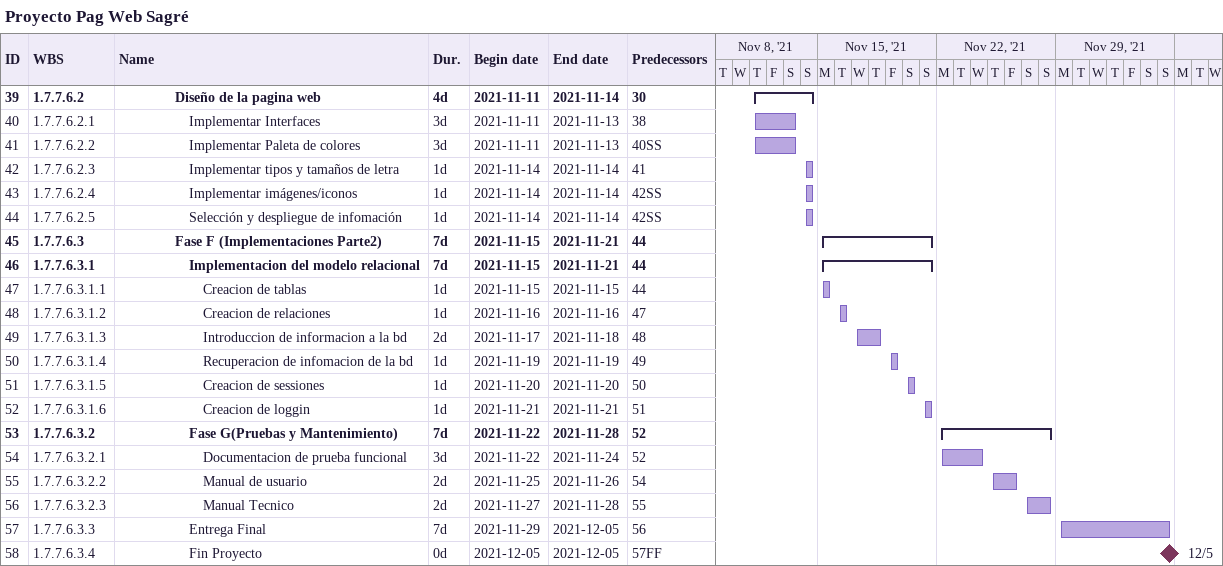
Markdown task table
Proyecto Pag Web Sagré

| ID | WBS | Task | Duration | Start | Finish | Predecessors |
|---|---|---|---|---|---|---|
| 39 | 1.7.7.6.2 | **Diseño de la pagina web** | 4d | 2021-11-11 | 2021-11-14 | 30 |
| 40 | 1.7.7.6.2.1 | Implementar Interfaces | 3d | 2021-11-11 | 2021-11-13 | 38 |
| 41 | 1.7.7.6.2.2 | Implementar Paleta de colores | 3d | 2021-11-11 | 2021-11-13 | 40SS |
| 42 | 1.7.7.6.2.3 | Implementar tipos y tamaños de letra | 1d | 2021-11-14 | 2021-11-14 | 41 |
| 43 | 1.7.7.6.2.4 | Implementar imágenes/iconos | 1d | 2021-11-14 | 2021-11-14 | 42SS |
| 44 | 1.7.7.6.2.5 | Selección y despliegue de infomación | 1d | 2021-11-14 | 2021-11-14 | 42SS |
| 45 | 1.7.7.6.3 | **Fase F (Implementaciones Parte2)** | 7d | 2021-11-15 | 2021-11-21 | 44 |
| 46 | 1.7.7.6.3.1 | **Implementacion del modelo relacional** | 7d | 2021-11-15 | 2021-11-21 | 44 |
| 47 | 1.7.7.6.3.1.1 | Creacion de tablas | 1d | 2021-11-15 | 2021-11-15 | 44 |
| 48 | 1.7.7.6.3.1.2 | Creacion de relaciones | 1d | 2021-11-16 | 2021-11-16 | 47 |
| 49 | 1.7.7.6.3.1.3 | Introduccion de informacion a la bd | 2d | 2021-11-17 | 2021-11-18 | 48 |
| 50 | 1.7.7.6.3.1.4 | Recuperacion de infomacion de la bd | 1d | 2021-11-19 | 2021-11-19 | 49 |
| 51 | 1.7.7.6.3.1.5 | Creacion de sessiones | 1d | 2021-11-20 | 2021-11-20 | 50 |
| 52 | 1.7.7.6.3.1.6 | Creacion de loggin | 1d | 2021-11-21 | 2021-11-21 | 51 |
| 53 | 1.7.7.6.3.2 | **Fase G(Pruebas y Mantenimiento)** | 7d | 2021-11-22 | 2021-11-28 | 52 |
| 54 | 1.7.7.6.3.2.1 | Documentacion de prueba funcional | 3d | 2021-11-22 | 2021-11-24 | 52 |
| 55 | 1.7.7.6.3.2.2 | Manual de usuario | 2d | 2021-11-25 | 2021-11-26 | 54 |
| 56 | 1.7.7.6.3.2.3 | Manual Tecnico | 2d | 2021-11-27 | 2021-11-28 | 55 |
| 57 | 1.7.7.6.3.3 | Entrega Final | 7d | 2021-11-29 | 2021-12-05 | 56 |
| 58 | 1.7.7.6.3.4 | Fin Proyecto | 0d | 2021-12-05 | 2021-12-05 | 57FF |
